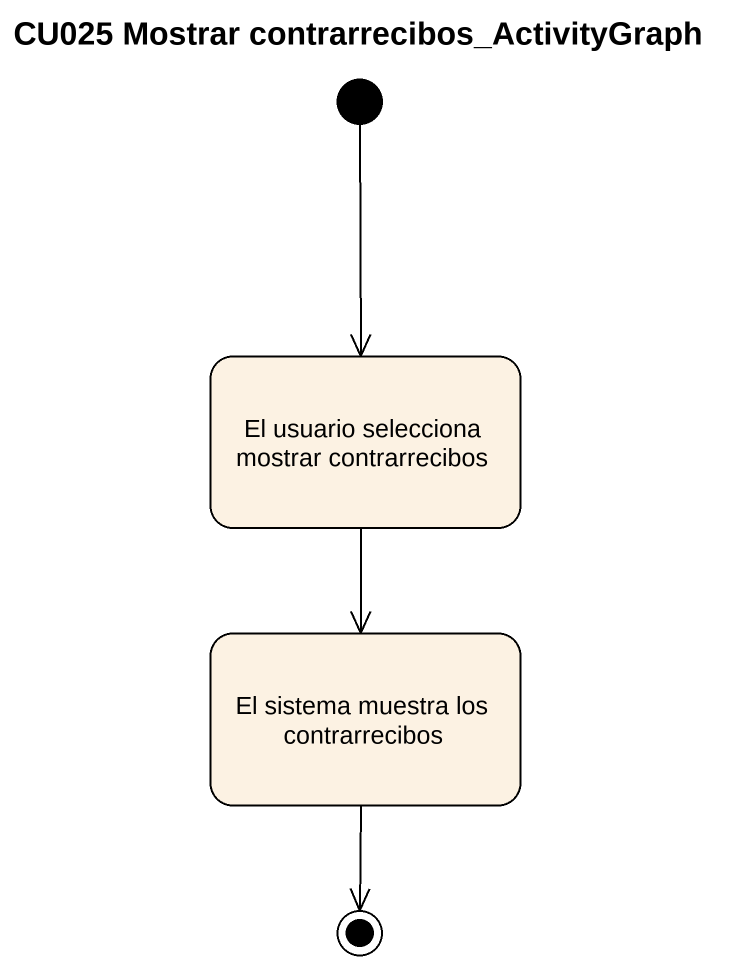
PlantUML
@startuml
title CU025 Mostrar contrarrecibos_ActivityGraph
hide empty description
state "El usuario selecciona mostrar contrarrecibos" as El_usuario_selecciona
state "El sistema muestra los contrarrecibos" as El_sistema_muestra_los
[*] --> El_usuario_selecciona
El_usuario_selecciona --> El_sistema_muestra_los
El_sistema_muestra_los --> [*]
@enduml
